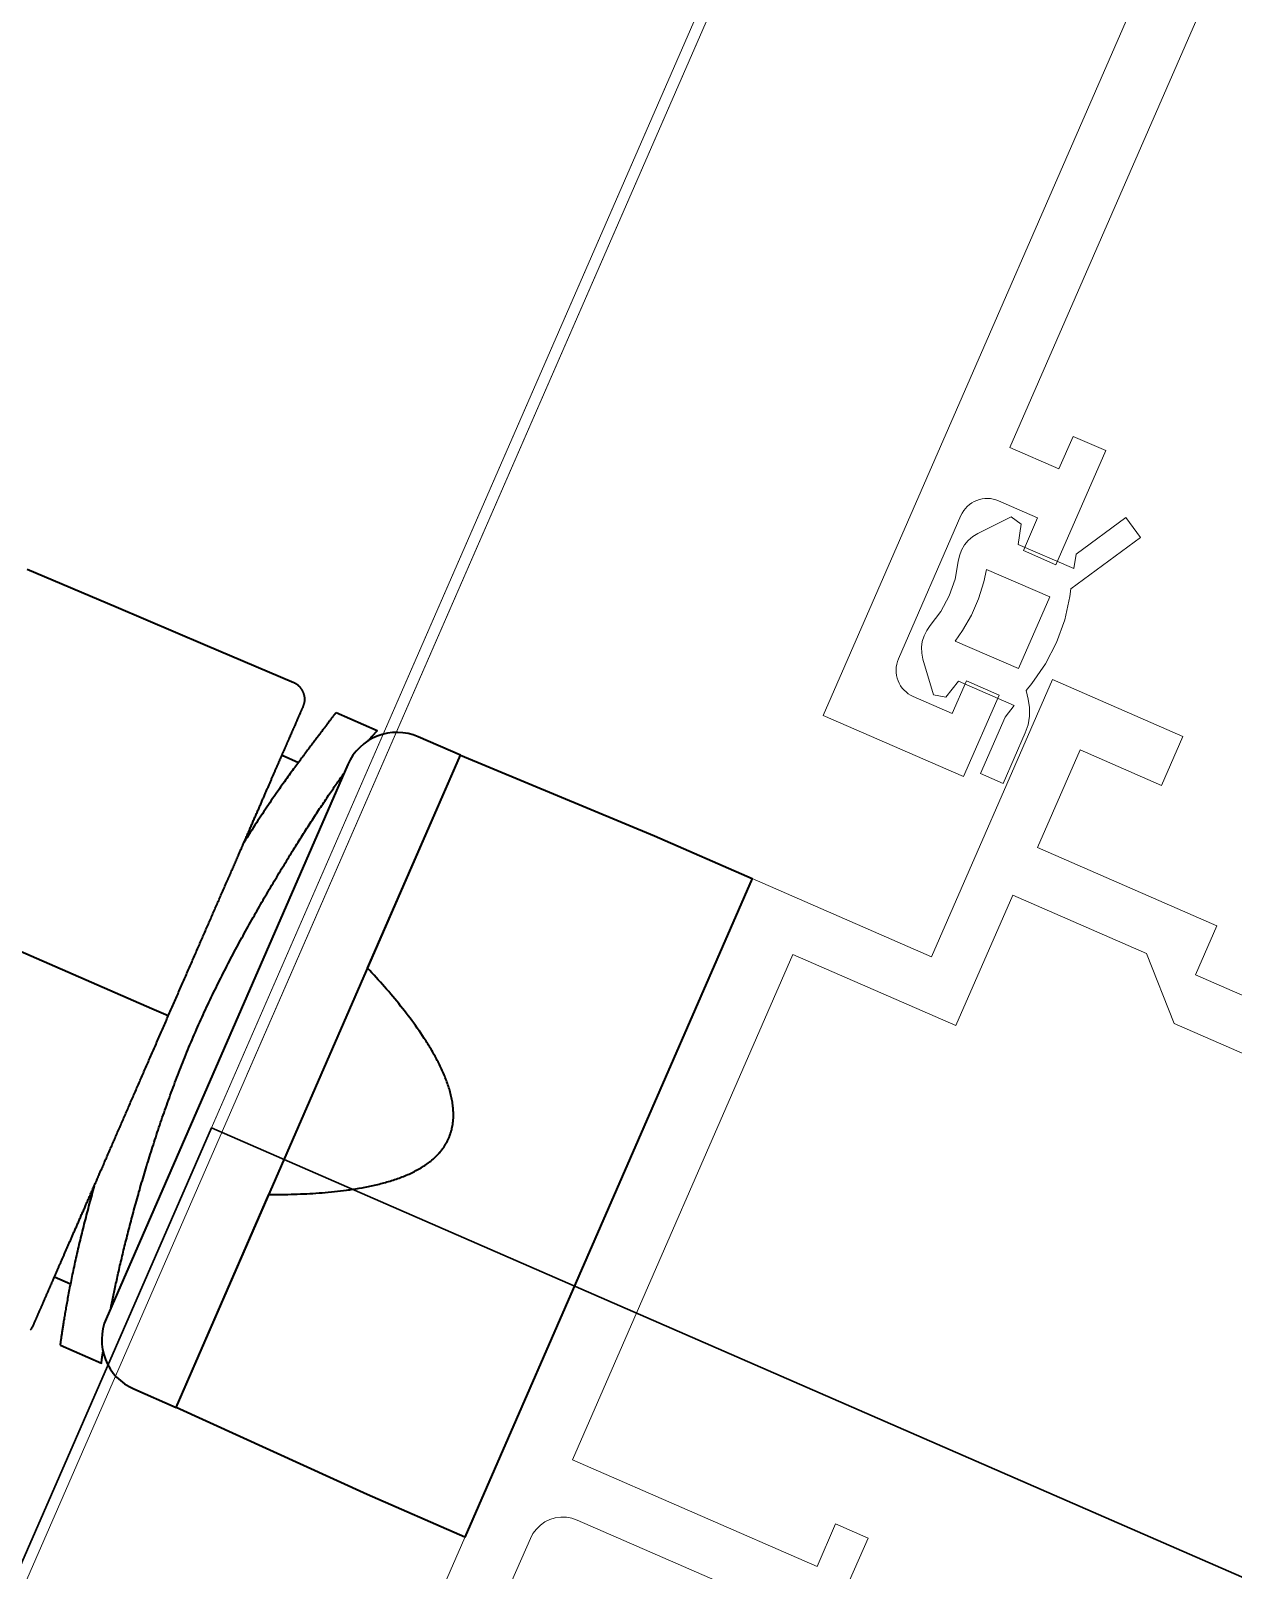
# Model space of a CAD drawing. Header units: millimetres. Extents: x -37281 to 954596, y -59787 to 956680.
# Drawn here: x 870672.97 to 870706.77, y -12917.12 to -12873.84 of the extents above; entities that cross this region are included whole.
import ezdxf

# ---------------------------------------------------------------- set-up
doc = ezdxf.new("R2010")
doc.units = ezdxf.units.MM
doc.header["$MEASUREMENT"] = 0
doc.linetypes.add('Dot & Dashed', pattern=[670.277762, 352.777767, -176.388884, 0, -141.111112])
for name, color, linetype, lineweight in [('0_Pen_No__2', 8, 'Continuous', 15), ('0_Pen_No__7', 7, 'Continuous', 35), ('0_Pen_No__9', 7, 'Continuous', 13), ('New_A-20-M_Roof_Pen_No__93', 8, 'Continuous', 13), ('New_A-25-M_Curtain_Wall_Pen_No__90', 8, 'Continuous', 20), ('New_A-25-M_Wall_Ext_Pen_No__87', 8, 'Continuous', 20), ('New_ArchiCAD Windows_Pen_No__3', 7, 'Continuous', 18)]:
    doc.layers.add(name, color=color, linetype=linetype, lineweight=lineweight)
for name, color, linetype in [('New_A-20-M_Roof', 7, 'Continuous'), ('New_A-25-M_Curtain_Wall', 7, 'Continuous'), ('New_A-25-M_Wall_Ext', 7, 'Continuous'), ('New_ArchiCAD Windows', 7, 'Continuous')]:
    doc.layers.add(name, color=color, linetype=linetype)
doc.layers.add('New_A-25-M_Curtain_Wall_Pen_No__69', color=7, linetype='Continuous', lineweight=20, true_color=0x606060)
doc.layers.add('New_ArchiCAD Windows_Pen_No__23', color=7, linetype='Continuous', lineweight=30, true_color=0x2a2a2a)

# ---------------------------------------------------------------- blocks, each defined once
blk = doc.blocks.new('Wall_243_2', base_point=(874395.096, -4631.295))
at = {"layer": 'New_A-25-M_Wall_Ext_Pen_No__87', "linetype": 'Continuous', "flags": 128}
blk.add_lwpolyline([(874303.431, -4591.325), (866444.974, -22613.267)], dxfattribs=at)
blk = doc.blocks.new('Wall_245_2', base_point=(874285.087, -4632.604))
at = {"layer": 'New_A-25-M_Wall_Ext_Pen_No__87', "linetype": 'Continuous', "flags": 128}
blk.add_lwpolyline([(869174.27, -16353.328), (874285.087, -4632.604)], dxfattribs=at)
blk = doc.blocks.new('Triple Window 19_2')
at = {"layer": 'New_ArchiCAD Windows_Pen_No__23', "linetype": 'Continuous'}
for p, q in [((662.5, -190), (662.5, 0)), ((662.5, 0), (725, 0))]:
    blk.add_line(p, q, dxfattribs=at)
at = {"layer": 'New_ArchiCAD Windows_Pen_No__3', "linetype": 'Continuous'}
blk.add_line((-182, 0), (662.5, 0), dxfattribs=at)
blk = doc.blocks.new('Wall_353_2', base_point=(874468.416, -4712.544))
at = {"layer": 'New_ArchiCAD Windows', "color": 251, "linetype": 'Continuous', "lineweight": 20, "true_color": 0x606060, "xscale": -1, "zscale": 1000, "rotation": 66.44041158399281}
blk.add_blockref('Triple Window 19_2', (870942.854, -12297.405), dxfattribs=at)
blk = doc.blocks.new('Morph_2_2', base_point=(864302.5, 0))
at = {"layer": 'New_A-20-M_Roof_Pen_No__93', "linetype": 'Continuous', "flags": 128}
blk.add_lwpolyline([(866367.031, -22792.012), (874315.322, -4564.059)], dxfattribs=at)
blk = doc.blocks.new('Beam_8_2', base_point=(874303.431, -4591.325))
at = {"layer": 'New_A-25-M_Curtain_Wall_Pen_No__69', "linetype": 'Dot & Dashed'}
blk.add_line((874303.431, -4591.325), (866444.972, -22613.266), dxfattribs=at)
at = {"layer": 'New_A-25-M_Curtain_Wall_Pen_No__90', "linetype": 'Continuous'}
blk.add_line((874303.431, -4591.325), (866444.972, -22613.266), dxfattribs=at)

msp = doc.modelspace()

# ---------------------------------------------------------------- linework, layer by layer
at = {"layer": '0_Pen_No__2', "linetype": 'Continuous', "flags": 128}
msp.add_lwpolyline([(870759.201, -12746.427), (870695.249, -12893.09), (870699.191, -12894.808), (870700.19, -12892.517), (870699.273, -12892.117), (870698.874, -12893.034), (870697.774, -12892.554, -0.414214), (870697.36, -12891.501), (870699.119, -12887.468, -0.414214), (870700.172, -12887.054), (870701.272, -12887.534), (870700.872, -12888.451), (870701.789, -12888.85), (870703.188, -12885.642), (870702.271, -12885.242), (870701.871, -12886.159), (870700.496, -12885.559), (870708.291, -12867.685, -0.414214)], format="xyb", dxfattribs=at)
for points in [[(870684.057, -12918.756), (870693.251, -12897.673), (870698.292, -12899.871), (870701.69, -12892.08), (870705.356, -12893.679), (870704.757, -12895.054), (870702.465, -12894.054)], [(870702.465, -12894.054), (870701.266, -12896.804), (870706.307, -12899.003), (870705.708, -12900.378)], [(870712.441, -12904.95), (870705.108, -12901.753), (870704.333, -12899.778), (870700.575, -12898.139), (870698.976, -12901.806), (870694.393, -12899.807), (870688.197, -12914.015), (870695.072, -12917.013), (870695.592, -12915.821), (870696.508, -12916.221), (870695.989, -12917.413), (870707.172, -12922.289)], [(870705.708, -12900.378), (870713.041, -12903.575)], [(870700.431, -12920.986), (870688.331, -12915.71), (870688.183, -12915.659), (870688.028, -12915.631), (870687.871, -12915.628), (870687.716, -12915.65), (870687.566, -12915.696), (870687.425, -12915.765), (870687.296, -12915.854), (870687.183, -12915.963), (870687.088, -12916.089), (870687.015, -12916.227), (870686.215, -12918.06)]]:
    msp.add_lwpolyline(points, dxfattribs=at)
at = {"layer": '0_Pen_No__7', "linetype": 'Continuous', "flags": 128}
for points in [[(870672.968, -12910.362), (870672.98, -12910.348), (870672.991, -12910.332), (870673.002, -12910.317), (870673.012, -12910.301), (870673.021, -12910.284), (870673.03, -12910.267), (870673.039, -12910.25), (870673.046, -12910.234), (870673.05, -12910.225), (870673.054, -12910.215), (870673.058, -12910.205), (870673.063, -12910.194), (870673.067, -12910.184), (870673.072, -12910.174), (870673.076, -12910.164), (870673.081, -12910.153), (870673.086, -12910.142), (870673.09, -12910.133), (870673.094, -12910.123), (870673.098, -12910.113), (870673.103, -12910.103), (870673.108, -12910.092), (870673.113, -12910.08), (870673.118, -12910.068), (870673.122, -12910.059), (870673.126, -12910.05), (870673.13, -12910.04), (870673.135, -12910.03), (870673.139, -12910.02), (870673.144, -12910.01), (870673.148, -12909.999), (870673.153, -12909.988), (870673.158, -12909.977), (870673.163, -12909.966), (870673.168, -12909.954), (870673.173, -12909.943), (870673.178, -12909.931), (870673.183, -12909.918), (870673.189, -12909.906), (870673.194, -12909.893), (870673.2, -12909.88), (870673.206, -12909.867), (870673.212, -12909.853), (870673.218, -12909.84), (870673.222, -12909.831), (870673.226, -12909.821), (870673.23, -12909.812), (870673.234, -12909.802), (870673.238, -12909.793), (870673.242, -12909.783), (870673.247, -12909.773), (870673.251, -12909.763), (870673.255, -12909.753), (870673.26, -12909.743), (870673.264, -12909.732), (870673.269, -12909.722), (870673.274, -12909.712), (870673.278, -12909.701), (870673.283, -12909.69), (870673.288, -12909.679), (870673.292, -12909.668), (870673.297, -12909.657), (870673.302, -12909.646), (870673.307, -12909.635), (870673.312, -12909.624), (870673.317, -12909.612), (870673.322, -12909.601), (870673.327, -12909.589), (870673.332, -12909.577), (870673.337, -12909.566), (870673.342, -12909.554), (870673.348, -12909.542), (870673.353, -12909.529), (870673.358, -12909.517), (870673.364, -12909.504), (870673.37, -12909.49), (870673.376, -12909.476), (870673.382, -12909.462), (870673.389, -12909.446), (870673.396, -12909.431), (870673.403, -12909.414), (870673.41, -12909.398), (870673.418, -12909.38), (870673.426, -12909.362), (870673.43, -12909.353), (870673.434, -12909.344), (870673.438, -12909.334), (870673.442, -12909.324), (870673.447, -12909.315), (870673.451, -12909.305), (870673.455, -12909.295), (870673.46, -12909.284), (870673.464, -12909.274), (870673.469, -12909.264), (870673.473, -12909.253), (870673.478, -12909.242), (870673.483, -12909.231), (870673.488, -12909.22), (870673.493, -12909.209), (870673.498, -12909.198), (870673.503, -12909.186), (870673.508, -12909.174), (870673.513, -12909.163), (870673.518, -12909.151), (870673.523, -12909.139), (870673.529, -12909.126), (870673.534, -12909.114), (870673.54, -12909.101), (870673.545, -12909.089), (870673.551, -12909.076), (870673.556, -12909.063), (870673.562, -12909.05), (870673.568, -12909.036), (870673.574, -12909.023), (870673.58, -12909.009), (870673.586, -12908.995), (870673.592, -12908.982), (870673.598, -12908.967), (870673.604, -12908.953), (870673.61, -12908.939), (870673.617, -12908.924), (870673.623, -12908.91), (870673.63, -12908.895), (870673.636, -12908.88), (870673.643, -12908.864), (870673.65, -12908.849), (870673.656, -12908.834), (870673.663, -12908.818), (870673.67, -12908.802), (870673.677, -12908.786), (870673.684, -12908.77), (870673.691, -12908.754), (870673.698, -12908.737), (870673.705, -12908.721), (870673.713, -12908.704), (870673.72, -12908.688), (870673.727, -12908.671), (870673.735, -12908.654), (870673.742, -12908.636), (870673.75, -12908.619), (870673.758, -12908.601), (870673.765, -12908.584), (870673.773, -12908.566), (870673.781, -12908.548), (870673.789, -12908.53), (870673.797, -12908.512), (870673.805, -12908.493), (870673.813, -12908.475), (870673.821, -12908.456), (870673.829, -12908.437), (870673.837, -12908.419), (870673.846, -12908.399), (870673.854, -12908.38), (870673.862, -12908.361), (870673.871, -12908.341), (870673.88, -12908.322), (870673.888, -12908.302), (870673.897, -12908.282), (870673.906, -12908.262), (870673.914, -12908.242), (870673.923, -12908.221), (870673.932, -12908.201), (870673.941, -12908.18), (870673.95, -12908.159), (870673.959, -12908.138), (870673.969, -12908.117), (870673.978, -12908.096), (870673.987, -12908.075), (870673.997, -12908.053), (870674.006, -12908.032), (870674.016, -12908.01), (870674.025, -12907.988), (870674.035, -12907.966), (870674.044, -12907.943), (870674.054, -12907.921), (870674.064, -12907.898), (870674.074, -12907.876), (870674.084, -12907.853), (870674.094, -12907.83), (870674.104, -12907.807), (870674.114, -12907.783), (870674.125, -12907.76), (870674.135, -12907.736), (870674.145, -12907.712), (870674.156, -12907.689), (870674.166, -12907.664), (870674.177, -12907.64), (870674.187, -12907.616), (870674.198, -12907.591), (870674.209, -12907.567), (870674.22, -12907.542), (870674.231, -12907.517), (870674.242, -12907.492), (870674.253, -12907.466), (870674.264, -12907.441), (870674.275, -12907.415), (870674.286, -12907.389), (870674.297, -12907.363), (870674.309, -12907.337), (870674.32, -12907.311), (870674.332, -12907.284), (870674.343, -12907.258), (870674.355, -12907.231), (870674.367, -12907.204), (870674.379, -12907.177), (870674.39, -12907.15), (870674.402, -12907.123), (870674.414, -12907.096), (870674.426, -12907.068), (870674.438, -12907.041), (870674.45, -12907.013), (870674.462, -12906.985), (870674.475, -12906.957), (870674.487, -12906.929), (870674.499, -12906.901), (870674.512, -12906.872), (870674.524, -12906.844), (870674.536, -12906.815), (870674.549, -12906.786), (870674.562, -12906.758), (870674.574, -12906.729), (870674.587, -12906.7), (870674.6, -12906.67), (870674.612, -12906.641), (870674.625, -12906.611), (870674.638, -12906.582), (870674.651, -12906.552), (870674.664, -12906.522), (870674.677, -12906.492), (870674.69, -12906.462), (870674.704, -12906.432), (870674.717, -12906.401), (870674.73, -12906.371), (870674.744, -12906.34), (870674.757, -12906.31), (870674.77, -12906.279), (870674.784, -12906.248), (870674.797, -12906.217), (870674.811, -12906.185), (870674.825, -12906.154), (870674.839, -12906.122), (870674.852, -12906.091), (870674.866, -12906.059), (870674.88, -12906.027), (870674.894, -12905.995), (870674.908, -12905.963), (870674.922, -12905.93), (870674.936, -12905.898), (870674.951, -12905.865), (870674.965, -12905.833), (870674.979, -12905.8), (870674.994, -12905.767), (870675.008, -12905.734), (870675.023, -12905.701), (870675.037, -12905.667), (870675.052, -12905.634), (870675.066, -12905.6), (870675.081, -12905.566), (870675.096, -12905.532), (870675.111, -12905.498), (870675.126, -12905.464), (870675.141, -12905.43), (870675.156, -12905.395), (870675.171, -12905.361), (870675.186, -12905.326), (870675.201, -12905.291), (870675.216, -12905.256), (870675.232, -12905.221), (870675.247, -12905.185), (870675.263, -12905.15), (870675.278, -12905.114), (870675.294, -12905.079), (870675.309, -12905.043), (870675.325, -12905.007), (870675.341, -12904.971), (870675.357, -12904.934), (870675.372, -12904.898), (870675.388, -12904.862), (870675.404, -12904.825), (870675.42, -12904.789), (870675.436, -12904.752), (870675.452, -12904.715), (870675.468, -12904.678), (870675.484, -12904.642), (870675.5, -12904.605), (870675.516, -12904.568), (870675.533, -12904.531), (870675.549, -12904.493), (870675.565, -12904.456), (870675.581, -12904.419), (870675.598, -12904.381), (870675.614, -12904.344), (870675.63, -12904.306), (870675.647, -12904.269), (870675.663, -12904.231), (870675.68, -12904.193), (870675.696, -12904.156), (870675.713, -12904.118), (870675.729, -12904.08), (870675.746, -12904.042), (870675.763, -12904.003), (870675.779, -12903.965), (870675.796, -12903.927), (870675.813, -12903.889), (870675.829, -12903.85), (870675.846, -12903.812), (870675.863, -12903.773), (870675.88, -12903.734), (870675.897, -12903.696), (870675.914, -12903.657), (870675.931, -12903.618), (870675.948, -12903.579), (870675.965, -12903.54), (870675.982, -12903.501), (870675.999, -12903.461), (870676.016, -12903.422), (870676.033, -12903.383), (870676.05, -12903.343), (870676.068, -12903.304), (870676.085, -12903.264), (870676.102, -12903.224), (870676.12, -12903.185), (870676.137, -12903.145), (870676.154, -12903.105), (870676.172, -12903.065), (870676.189, -12903.025), (870676.207, -12902.985), (870676.224, -12902.944), (870676.242, -12902.904), (870676.259, -12902.864), (870676.277, -12902.823), (870676.295, -12902.783), (870676.313, -12902.742), (870676.33, -12902.701), (870676.348, -12902.661), (870676.366, -12902.62), (870676.384, -12902.579), (870676.402, -12902.538), (870676.42, -12902.497), (870676.438, -12902.455), (870676.456, -12902.414), (870676.474, -12902.373), (870676.492, -12902.331), (870676.51, -12902.29), (870676.528, -12902.248), (870676.546, -12902.207), (870676.564, -12902.165), (870676.582, -12902.123), (870676.601, -12902.081), (870676.619, -12902.04), (870676.637, -12901.998), (870676.655, -12901.956), (870676.673, -12901.914), (870676.692, -12901.873), (870676.71, -12901.831), (870676.728, -12901.789), (870676.746, -12901.747), (870676.765, -12901.705), (870676.783, -12901.663), (870676.801, -12901.622), (870676.819, -12901.58), (870676.838, -12901.538), (870676.856, -12901.496), (870676.874, -12901.454), (870676.892, -12901.412), (870676.911, -12901.37), (870676.929, -12901.328), (870676.947, -12901.287), (870676.965, -12901.245), (870676.984, -12901.203), (870677.002, -12901.161), (870677.02, -12901.119), (870677.038, -12901.078), (870677.057, -12901.036), (870677.075, -12900.994), (870677.093, -12900.952), (870677.111, -12900.911), (870677.129, -12900.869), (870677.147, -12900.827), (870677.166, -12900.786), (870677.184, -12900.744), (870677.202, -12900.703), (870677.22, -12900.661), (870677.238, -12900.62), (870677.256, -12900.579), (870677.274, -12900.538), (870677.292, -12900.497), (870677.309, -12900.456), (870677.327, -12900.415), (870677.345, -12900.374), (870677.363, -12900.333), (870677.381, -12900.293), (870677.398, -12900.252), (870677.416, -12900.212), (870677.433, -12900.171), (870677.451, -12900.131), (870677.469, -12900.091), (870677.486, -12900.051), (870677.504, -12900.011), (870677.521, -12899.971), (870677.538, -12899.931), (870677.556, -12899.891), (870677.573, -12899.851), (870677.59, -12899.811), (870677.608, -12899.772), (870677.625, -12899.732), (870677.642, -12899.693), (870677.659, -12899.653), (870677.676, -12899.614), (870677.694, -12899.575), (870677.711, -12899.536), (870677.728, -12899.497), (870677.745, -12899.458), (870677.762, -12899.419), (870677.779, -12899.38), (870677.795, -12899.341), (870677.812, -12899.303), (870677.829, -12899.264), (870677.846, -12899.225), (870677.863, -12899.187), (870677.879, -12899.149), (870677.896, -12899.11), (870677.913, -12899.072), (870677.929, -12899.034), (870677.946, -12898.996), (870677.963, -12898.958), (870677.979, -12898.92), (870677.996, -12898.882), (870678.012, -12898.844), (870678.029, -12898.807), (870678.045, -12898.769), (870678.061, -12898.732), (870678.078, -12898.694), (870678.094, -12898.657), (870678.11, -12898.619), (870678.126, -12898.582), (870678.143, -12898.545), (870678.159, -12898.508), (870678.175, -12898.471), (870678.191, -12898.434), (870678.207, -12898.397), (870678.223, -12898.36), (870678.239, -12898.324), (870678.255, -12898.287), (870678.271, -12898.25), (870678.287, -12898.214), (870678.303, -12898.178), (870678.319, -12898.141), (870678.335, -12898.105), (870678.35, -12898.069), (870678.366, -12898.033), (870678.382, -12897.997), (870678.397, -12897.961), (870678.413, -12897.926), (870678.428, -12897.89), (870678.444, -12897.855), (870678.459, -12897.82), (870678.474, -12897.785), (870678.489, -12897.75), (870678.505, -12897.715), (870678.52, -12897.68), (870678.535, -12897.646), (870678.55, -12897.612), (870678.565, -12897.577), (870678.579, -12897.543), (870678.594, -12897.509), (870678.609, -12897.476), (870678.624, -12897.442), (870678.638, -12897.408), (870678.653, -12897.375), (870678.667, -12897.342), (870678.682, -12897.309), (870678.696, -12897.276), (870678.71, -12897.243), (870678.725, -12897.21), (870678.739, -12897.178), (870678.753, -12897.145), (870678.767, -12897.113), (870678.781, -12897.081), (870678.795, -12897.049), (870678.809, -12897.017), (870678.823, -12896.985), (870678.837, -12896.953), (870678.851, -12896.922), (870678.864, -12896.89), (870678.878, -12896.859), (870678.891, -12896.828), (870678.905, -12896.797), (870678.918, -12896.766), (870678.932, -12896.735), (870678.945, -12896.705), (870678.958, -12896.674), (870678.972, -12896.644), (870678.985, -12896.613), (870678.998, -12896.583), (870679.011, -12896.553), (870679.024, -12896.523), (870679.037, -12896.494), (870679.05, -12896.464), (870679.063, -12896.435), (870679.076, -12896.405), (870679.088, -12896.376), (870679.101, -12896.347), (870679.114, -12896.318), (870679.126, -12896.289), (870679.139, -12896.26), (870679.151, -12896.232), (870679.164, -12896.203), (870679.176, -12896.175), (870679.188, -12896.147), (870679.201, -12896.119), (870679.213, -12896.091), (870679.225, -12896.063), (870679.237, -12896.035), (870679.249, -12896.007), (870679.261, -12895.98), (870679.273, -12895.953), (870679.285, -12895.925), (870679.297, -12895.898), (870679.309, -12895.871), (870679.32, -12895.844), (870679.332, -12895.818), (870679.343, -12895.791), (870679.355, -12895.765), (870679.366, -12895.738), (870679.378, -12895.712), (870679.389, -12895.686), (870679.4, -12895.66), (870679.412, -12895.635), (870679.423, -12895.609), (870679.434, -12895.584), (870679.445, -12895.559), (870679.456, -12895.534), (870679.467, -12895.509), (870679.477, -12895.484), (870679.488, -12895.46), (870679.499, -12895.435), (870679.509, -12895.411), (870679.52, -12895.387), (870679.53, -12895.363), (870679.541, -12895.339), (870679.551, -12895.316), (870679.561, -12895.292), (870679.571, -12895.269), (870679.581, -12895.246), (870679.591, -12895.223), (870679.601, -12895.2), (870679.611, -12895.177), (870679.621, -12895.155), (870679.631, -12895.132), (870679.641, -12895.11), (870679.65, -12895.088), (870679.66, -12895.066), (870679.669, -12895.044), (870679.679, -12895.022), (870679.688, -12895.001), (870679.697, -12894.979), (870679.707, -12894.958), (870679.716, -12894.937), (870679.725, -12894.916), (870679.734, -12894.895), (870679.743, -12894.875), (870679.752, -12894.854), (870679.761, -12894.834), (870679.77, -12894.814), (870679.778, -12894.794), (870679.787, -12894.774), (870679.796, -12894.754), (870679.804, -12894.734), (870679.813, -12894.715), (870679.821, -12894.695), (870679.83, -12894.676), (870679.838, -12894.657), (870679.846, -12894.638), (870679.854, -12894.619), (870679.863, -12894.601), (870679.871, -12894.582), (870679.879, -12894.564), (870679.887, -12894.546), (870679.894, -12894.528), (870679.902, -12894.51), (870679.91, -12894.492), (870679.918, -12894.474), (870679.925, -12894.457), (870679.933, -12894.439), (870679.94, -12894.422), (870679.948, -12894.405), (870679.955, -12894.388), (870679.963, -12894.371), (870679.97, -12894.355), (870679.977, -12894.338), (870679.984, -12894.322), (870679.991, -12894.305), (870679.998, -12894.289), (870680.005, -12894.273), (870680.012, -12894.258), (870680.019, -12894.242), (870680.026, -12894.226), (870680.032, -12894.211), (870680.039, -12894.196), (870680.046, -12894.181), (870680.052, -12894.166), (870680.059, -12894.151), (870680.065, -12894.137), (870680.071, -12894.122), (870680.077, -12894.108), (870680.084, -12894.094), (870680.09, -12894.08), (870680.096, -12894.066), (870680.102, -12894.053), (870680.107, -12894.039), (870680.113, -12894.026), (870680.119, -12894.013), (870680.125, -12894), (870680.13, -12893.987), (870680.136, -12893.974), (870680.141, -12893.962), (870680.147, -12893.949), (870680.152, -12893.937), (870680.157, -12893.925), (870680.162, -12893.913), (870680.168, -12893.901), (870680.173, -12893.889), (870680.178, -12893.878), (870680.183, -12893.867), (870680.188, -12893.855), (870680.192, -12893.844), (870680.197, -12893.833), (870680.202, -12893.823), (870680.207, -12893.812), (870680.211, -12893.801), (870680.216, -12893.791), (870680.22, -12893.781), (870680.224, -12893.771), (870680.229, -12893.761), (870680.233, -12893.751), (870680.237, -12893.741), (870680.241, -12893.732), (870680.245, -12893.723), (870680.253, -12893.704), (870680.261, -12893.687), (870680.269, -12893.669), (870680.276, -12893.653), (870680.283, -12893.637), (870680.29, -12893.621), (870680.296, -12893.606), (870680.302, -12893.592), (870680.308, -12893.578), (870680.314, -12893.565), (870680.32, -12893.552), (870680.325, -12893.54), (870680.33, -12893.528), (870680.336, -12893.516), (870680.341, -12893.504), (870680.346, -12893.492), (870680.351, -12893.481), (870680.356, -12893.469), (870680.361, -12893.457), (870680.366, -12893.446), (870680.371, -12893.435), (870680.376, -12893.424), (870680.381, -12893.413), (870680.385, -12893.402), (870680.39, -12893.391), (870680.395, -12893.38), (870680.4, -12893.369), (870680.404, -12893.359), (870680.409, -12893.348), (870680.413, -12893.338), (870680.418, -12893.328), (870680.422, -12893.318), (870680.426, -12893.308), (870680.431, -12893.298), (870680.435, -12893.288), (870680.439, -12893.278), (870680.443, -12893.269), (870680.448, -12893.259), (870680.452, -12893.25), (870680.456, -12893.24), (870680.462, -12893.227), (870680.468, -12893.213), (870680.473, -12893.2), (870680.479, -12893.187), (870680.485, -12893.174), (870680.49, -12893.161), (870680.496, -12893.149), (870680.501, -12893.137), (870680.506, -12893.125), (870680.511, -12893.114), (870680.516, -12893.102), (870680.521, -12893.091), (870680.526, -12893.08), (870680.53, -12893.069), (870680.535, -12893.059), (870680.539, -12893.049), (870680.544, -12893.039), (870680.548, -12893.029), (870680.552, -12893.02), (870680.556, -12893.01), (870680.561, -12892.998), (870680.566, -12892.987), (870680.571, -12892.976), (870680.576, -12892.965), (870680.58, -12892.955), (870680.585, -12892.945), (870680.589, -12892.935), (870680.594, -12892.924), (870680.598, -12892.914), (870680.603, -12892.904), (870680.607, -12892.893), (870680.612, -12892.883), (870680.616, -12892.872), (870680.62, -12892.863), (870680.625, -12892.853), (870680.629, -12892.844), (870680.633, -12892.834), (870680.637, -12892.824), (870680.641, -12892.813), (870680.645, -12892.803), (870680.649, -12892.793), (870680.652, -12892.782), (870680.655, -12892.771), (870680.658, -12892.761), (870680.661, -12892.75), (870680.663, -12892.739), (870680.666, -12892.728), (870680.668, -12892.717), (870680.669, -12892.706), (870680.671, -12892.695), (870680.672, -12892.684), (870680.673, -12892.673), (870680.674, -12892.662), (870680.674, -12892.651), (870680.675, -12892.639), (870680.675, -12892.628), (870680.674, -12892.617), (870680.674, -12892.606), (870680.673, -12892.595), (870680.672, -12892.584), (870680.671, -12892.573), (870680.669, -12892.562), (870680.668, -12892.551), (870680.666, -12892.54), (870680.663, -12892.529), (870680.661, -12892.518), (870680.658, -12892.507), (870680.655, -12892.497), (870680.652, -12892.486), (870680.649, -12892.476), (870680.645, -12892.465), (870680.641, -12892.455), (870680.637, -12892.444), (870680.633, -12892.434), (870680.628, -12892.424), (870680.623, -12892.414), (870680.618, -12892.404), (870680.613, -12892.394), (870680.608, -12892.384), (870680.602, -12892.375), (870680.596, -12892.365), (870680.59, -12892.356), (870680.584, -12892.347), (870680.577, -12892.338), (870680.571, -12892.329), (870680.564, -12892.32), (870680.557, -12892.311), (870680.549, -12892.303), (870680.542, -12892.295), (870680.534, -12892.287), (870680.526, -12892.279), (870680.518, -12892.271), (870680.51, -12892.264), (870680.502, -12892.256), (870680.493, -12892.249), (870680.485, -12892.242), (870680.476, -12892.235), (870680.467, -12892.229), (870680.458, -12892.222), (870680.449, -12892.216), (870680.439, -12892.21), (870680.43, -12892.204), (870680.42, -12892.199), (870680.41, -12892.193), (870680.4, -12892.188), (870680.39, -12892.183), (870680.38, -12892.178), (870680.37, -12892.174), (870677.874, -12891.113), (870675.375, -12890.049), (870672.874, -12888.984)], [(870681.544, -12893.016), (870681.537, -12893.026), (870681.53, -12893.035), (870681.521, -12893.047), (870681.51, -12893.059), (870681.498, -12893.074), (870681.492, -12893.082), (870681.485, -12893.091), (870681.477, -12893.1), (870681.47, -12893.11), (870681.462, -12893.12), (870681.454, -12893.131), (870681.445, -12893.142), (870681.436, -12893.153), (870681.427, -12893.165), (870681.418, -12893.178), (870681.408, -12893.191), (870681.398, -12893.204), (870681.387, -12893.218), (870681.377, -12893.232), (870681.366, -12893.247), (870681.354, -12893.262), (870681.343, -12893.278), (870681.331, -12893.294), (870681.318, -12893.311), (870681.306, -12893.327), (870681.293, -12893.345), (870681.28, -12893.362), (870681.266, -12893.381), (870681.253, -12893.399), (870681.239, -12893.418), (870681.224, -12893.437), (870681.21, -12893.457), (870681.195, -12893.477), (870681.18, -12893.497), (870681.164, -12893.518), (870681.149, -12893.539), (870681.133, -12893.561), (870681.116, -12893.583), (870681.1, -12893.605), (870681.083, -12893.627), (870681.066, -12893.65), (870681.048, -12893.673), (870681.031, -12893.697), (870681.013, -12893.721), (870680.995, -12893.745), (870680.976, -12893.77), (870680.957, -12893.795), (870680.938, -12893.82), (870680.919, -12893.846), (870680.899, -12893.872), (870680.879, -12893.899), (870680.859, -12893.925), (870680.839, -12893.953), (870680.818, -12893.98), (870680.797, -12894.008), (870680.776, -12894.037), (870680.753, -12894.066), (870680.731, -12894.096), (870680.708, -12894.127), (870680.684, -12894.158), (870680.66, -12894.19), (870680.635, -12894.223), (870680.61, -12894.257), (870680.584, -12894.291), (870680.558, -12894.326), (870680.531, -12894.362), (870680.504, -12894.399), (870680.476, -12894.436), (870680.448, -12894.474), (870680.419, -12894.513), (870680.39, -12894.553), (870680.36, -12894.594), (870680.329, -12894.636), (870680.298, -12894.678), (870680.267, -12894.721), (870680.235, -12894.766), (870680.202, -12894.811), (870680.169, -12894.857), (870680.135, -12894.904), (870680.101, -12894.952), (870680.067, -12895), (870680.031, -12895.05), (870679.996, -12895.101), (870679.959, -12895.153), (870679.923, -12895.205), (870679.885, -12895.259), (870679.847, -12895.314), (870679.809, -12895.37), (870679.77, -12895.426), (870679.73, -12895.484), (870679.69, -12895.543), (870679.65, -12895.603), (870679.609, -12895.664), (870679.567, -12895.726), (870679.525, -12895.788), (870679.483, -12895.852), (870679.441, -12895.916), (870679.399, -12895.98), (870679.356, -12896.045), (870679.313, -12896.111), (870679.27, -12896.178), (870679.227, -12896.245), (870679.184, -12896.313), (870679.14, -12896.381), (870679.096, -12896.45), (870679.053, -12896.52), (870679.009, -12896.59), (870678.964, -12896.661)], [(870682.474, -12893.788), (870682.48, -12893.78), (870682.487, -12893.771), (870682.494, -12893.763), (870682.5, -12893.755), (870682.513, -12893.74), (870682.526, -12893.725), (870682.538, -12893.71), (870682.549, -12893.696), (870682.561, -12893.683), (870682.572, -12893.67), (870682.583, -12893.657), (870682.593, -12893.645), (870682.603, -12893.634), (870682.612, -12893.623), (870682.622, -12893.613), (870682.631, -12893.603), (870682.639, -12893.593), (870682.647, -12893.585), (870682.655, -12893.576), (870682.662, -12893.568), (870682.673, -12893.558), (870682.682, -12893.548), (870682.69, -12893.54), (870682.698, -12893.533), (870682.705, -12893.525), (870682.713, -12893.518), (870681.559, -12893.014)], [(870680.035, -12894.205), (870680.499, -12894.407)], [(870676.838, -12901.538), (870676.379, -12901.338), (870661.255, -12894.743)], [(870675.226, -12909.737), (870675.235, -12909.695), (870675.243, -12909.653), (870675.252, -12909.61), (870675.26, -12909.567), (870675.269, -12909.524), (870675.278, -12909.48), (870675.287, -12909.436), (870675.297, -12909.391), (870675.306, -12909.345), (870675.316, -12909.299), (870675.326, -12909.253), (870675.336, -12909.206), (870675.346, -12909.159), (870675.356, -12909.112), (870675.367, -12909.063), (870675.377, -12909.015), (870675.388, -12908.966), (870675.399, -12908.916), (870675.41, -12908.867), (870675.421, -12908.816), (870675.433, -12908.765), (870675.444, -12908.714), (870675.456, -12908.663), (870675.468, -12908.611), (870675.48, -12908.558), (870675.493, -12908.505), (870675.505, -12908.452), (870675.518, -12908.398), (870675.53, -12908.344), (870675.543, -12908.289), (870675.557, -12908.234), (870675.57, -12908.179), (870675.583, -12908.123), (870675.597, -12908.067), (870675.611, -12908.01), (870675.625, -12907.954), (870675.639, -12907.896), (870675.654, -12907.839), (870675.668, -12907.781), (870675.683, -12907.722), (870675.698, -12907.664), (870675.713, -12907.604), (870675.728, -12907.545), (870675.743, -12907.485), (870675.759, -12907.425), (870675.775, -12907.365), (870675.791, -12907.304), (870675.807, -12907.243), (870675.823, -12907.182), (870675.84, -12907.12), (870675.856, -12907.058), (870675.873, -12906.996), (870675.89, -12906.934), (870675.907, -12906.871), (870675.925, -12906.808), (870675.942, -12906.745), (870675.96, -12906.681), (870675.978, -12906.617), (870675.996, -12906.553), (870676.014, -12906.489), (870676.033, -12906.424), (870676.051, -12906.359), (870676.07, -12906.294), (870676.089, -12906.229), (870676.108, -12906.163), (870676.127, -12906.098), (870676.147, -12906.032), (870676.166, -12905.966), (870676.186, -12905.899), (870676.206, -12905.833), (870676.227, -12905.766), (870676.247, -12905.699), (870676.268, -12905.632), (870676.288, -12905.565), (870676.309, -12905.497), (870676.33, -12905.429), (870676.352, -12905.362), (870676.373, -12905.294), (870676.395, -12905.225), (870676.417, -12905.157), (870676.439, -12905.089), (870676.461, -12905.02), (870676.483, -12904.951), (870676.506, -12904.883), (870676.529, -12904.814), (870676.551, -12904.744), (870676.575, -12904.675), (870676.598, -12904.606), (870676.622, -12904.536), (870676.645, -12904.466), (870676.669, -12904.397), (870676.693, -12904.327), (870676.718, -12904.257), (870676.742, -12904.187), (870676.767, -12904.117), (870676.792, -12904.046), (870676.817, -12903.976), (870676.842, -12903.905), (870676.867, -12903.835), (870676.893, -12903.764), (870676.919, -12903.694), (870676.945, -12903.623), (870676.971, -12903.552), (870676.998, -12903.482), (870677.024, -12903.411), (870677.051, -12903.34), (870677.078, -12903.269), (870677.105, -12903.198), (870677.133, -12903.127), (870677.16, -12903.056), (870677.188, -12902.985), (870677.216, -12902.914), (870677.244, -12902.843), (870677.273, -12902.772), (870677.301, -12902.701), (870677.33, -12902.63), (870677.359, -12902.56), (870677.388, -12902.489), (870677.418, -12902.418), (870677.447, -12902.347), (870677.477, -12902.276), (870677.507, -12902.206), (870677.537, -12902.135), (870677.568, -12902.064), (870677.598, -12901.994), (870677.629, -12901.923), (870677.66, -12901.853), (870677.691, -12901.783), (870677.723, -12901.713), (870677.754, -12901.643), (870677.786, -12901.573), (870677.818, -12901.503), (870677.85, -12901.433), (870677.882, -12901.363), (870677.915, -12901.294), (870677.947, -12901.225), (870677.98, -12901.155), (870678.013, -12901.086), (870678.046, -12901.017), (870678.079, -12900.948), (870678.112, -12900.88), (870678.145, -12900.811), (870678.179, -12900.743), (870678.212, -12900.675), (870678.246, -12900.606), (870678.28, -12900.538), (870678.314, -12900.471), (870678.348, -12900.403), (870678.382, -12900.336), (870678.417, -12900.268), (870678.451, -12900.201), (870678.485, -12900.134), (870678.52, -12900.067), (870678.554, -12900.001), (870678.589, -12899.934), (870678.624, -12899.868), (870678.659, -12899.802), (870678.693, -12899.736), (870678.728, -12899.67), (870678.763, -12899.605), (870678.798, -12899.54), (870678.833, -12899.475), (870678.869, -12899.41), (870678.904, -12899.345), (870678.939, -12899.281), (870678.974, -12899.216), (870679.009, -12899.152), (870679.045, -12899.089), (870679.08, -12899.025), (870679.115, -12898.962), (870679.15, -12898.899), (870679.186, -12898.836), (870679.221, -12898.773), (870679.256, -12898.711), (870679.291, -12898.648), (870679.327, -12898.587), (870679.362, -12898.525), (870679.397, -12898.463), (870679.432, -12898.402), (870679.467, -12898.341), (870679.502, -12898.281), (870679.537, -12898.22), (870679.572, -12898.16), (870679.607, -12898.101), (870679.642, -12898.041), (870679.677, -12897.982), (870679.712, -12897.923), (870679.747, -12897.864), (870679.781, -12897.806), (870679.816, -12897.748), (870679.85, -12897.69), (870679.885, -12897.632), (870679.919, -12897.575), (870679.954, -12897.518), (870679.988, -12897.462), (870680.022, -12897.405), (870680.056, -12897.349), (870680.09, -12897.294), (870680.123, -12897.239), (870680.157, -12897.184), (870680.19, -12897.129), (870680.223, -12897.075), (870680.257, -12897.021), (870680.29, -12896.968), (870680.322, -12896.915), (870680.355, -12896.862), (870680.387, -12896.81), (870680.42, -12896.758), (870680.452, -12896.706), (870680.484, -12896.655), (870680.516, -12896.604), (870680.548, -12896.554), (870680.579, -12896.504), (870680.611, -12896.454), (870680.642, -12896.405), (870680.673, -12896.356), (870680.704, -12896.307), (870680.735, -12896.259), (870680.766, -12896.211), (870680.796, -12896.163), (870680.827, -12896.116), (870680.857, -12896.07), (870680.887, -12896.023), (870680.917, -12895.977), (870680.947, -12895.932), (870680.976, -12895.886), (870681.005, -12895.842), (870681.035, -12895.797), (870681.064, -12895.753), (870681.092, -12895.709), (870681.121, -12895.666), (870681.15, -12895.623), (870681.178, -12895.58), (870681.206, -12895.538), (870681.234, -12895.496), (870681.262, -12895.455), (870681.29, -12895.414), (870681.317, -12895.373), (870681.344, -12895.333), (870681.372, -12895.293), (870681.398, -12895.254), (870681.425, -12895.215), (870681.452, -12895.176), (870681.478, -12895.138), (870681.504, -12895.1), (870681.53, -12895.062), (870681.556, -12895.025), (870681.582, -12894.989), (870681.607, -12894.953), (870681.632, -12894.917), (870681.657, -12894.881), (870681.682, -12894.846), (870681.706, -12894.812), (870681.73, -12894.778), (870681.754, -12894.744), (870681.778, -12894.711)], [(870681.641, -12894.905), (870681.685, -12894.924)], [(870674.754, -12906.318), (870674.736, -12906.381), (870674.719, -12906.443), (870674.701, -12906.506), (870674.684, -12906.568), (870674.667, -12906.631), (870674.65, -12906.694), (870674.633, -12906.758), (870674.615, -12906.821), (870674.598, -12906.885), (870674.582, -12906.948), (870674.565, -12907.012), (870674.548, -12907.075), (870674.531, -12907.139), (870674.515, -12907.203), (870674.498, -12907.266), (870674.482, -12907.33), (870674.466, -12907.394), (870674.45, -12907.457), (870674.434, -12907.521), (870674.418, -12907.584), (870674.403, -12907.648), (870674.387, -12907.711), (870674.372, -12907.774), (870674.357, -12907.837), (870674.341, -12907.9), (870674.327, -12907.963), (870674.312, -12908.026), (870674.297, -12908.088), (870674.283, -12908.15), (870674.269, -12908.213), (870674.255, -12908.274), (870674.241, -12908.336), (870674.227, -12908.397), (870674.214, -12908.458), (870674.201, -12908.518), (870674.188, -12908.577), (870674.176, -12908.636), (870674.163, -12908.694), (870674.151, -12908.751), (870674.14, -12908.808), (870674.128, -12908.864), (870674.117, -12908.919), (870674.106, -12908.974), (870674.095, -12909.027), (870674.084, -12909.081), (870674.074, -12909.133), (870674.064, -12909.185), (870674.054, -12909.236), (870674.045, -12909.286), (870674.035, -12909.335), (870674.026, -12909.384), (870674.017, -12909.432), (870674.008, -12909.479), (870674, -12909.526), (870673.992, -12909.571), (870673.983, -12909.616), (870673.976, -12909.66), (870673.968, -12909.704), (870673.96, -12909.746), (870673.953, -12909.788), (870673.946, -12909.829), (870673.939, -12909.87), (870673.932, -12909.909), (870673.926, -12909.948), (870673.919, -12909.986), (870673.913, -12910.023), (870673.907, -12910.059), (870673.902, -12910.094), (870673.896, -12910.129), (870673.89, -12910.163), (870673.885, -12910.196), (870673.88, -12910.228), (870673.875, -12910.259), (870673.87, -12910.289), (870673.866, -12910.319), (870673.861, -12910.348), (870673.857, -12910.375), (870673.853, -12910.402), (870673.849, -12910.429), (870673.845, -12910.454), (870673.841, -12910.478), (870673.838, -12910.502), (870673.834, -12910.524), (870673.831, -12910.546), (870673.828, -12910.567), (870673.825, -12910.587), (870673.822, -12910.606), (870673.819, -12910.624), (870673.817, -12910.641), (870673.815, -12910.658), (870673.812, -12910.673), (870673.811, -12910.688), (870673.809, -12910.702), (870673.807, -12910.714), (870673.805, -12910.726), (870673.804, -12910.737), (870673.801, -12910.756), (870673.799, -12910.771), (870673.796, -12910.781), (870673.796, -12910.793)], [(870673.64, -12908.871), (870674.088, -12909.066)], [(870675.258, -12909.577), (870675.29, -12909.59)], [(870673.804, -12910.797), (870674.959, -12911.301), (870674.96, -12911.287), (870674.961, -12911.276), (870674.962, -12911.266), (870674.963, -12911.256), (870674.965, -12911.243), (870674.966, -12911.233), (870674.967, -12911.221), (870674.969, -12911.208), (870674.971, -12911.193), (870674.973, -12911.176), (870674.976, -12911.158), (870674.977, -12911.148), (870674.978, -12911.138), (870674.98, -12911.127), (870674.982, -12911.115), (870674.983, -12911.103), (870674.985, -12911.091), (870674.987, -12911.077), (870674.989, -12911.064), (870674.992, -12911.05), (870674.994, -12911.035), (870674.996, -12911.019), (870674.999, -12911.003), (870675.001, -12910.986)]]:
    msp.add_lwpolyline(points, dxfattribs=at)
msp.add_lwpolyline([(870679.667, -12906.557), (870679.756, -12906.557), (870679.845, -12906.557), (870679.934, -12906.556), (870680.023, -12906.555), (870680.112, -12906.554), (870680.2, -12906.553), (870680.288, -12906.551), (870680.376, -12906.548), (870680.464, -12906.545), (870680.552, -12906.542), (870680.64, -12906.538), (870680.727, -12906.534), (870680.815, -12906.53), (870680.902, -12906.525), (870680.989, -12906.519), (870681.076, -12906.513), (870681.162, -12906.506), (870681.249, -12906.499), (870681.335, -12906.492), (870681.422, -12906.483), (870681.508, -12906.475), (870681.593, -12906.465), (870681.679, -12906.455), (870681.764, -12906.445), (870681.85, -12906.434), (870681.893, -12906.428), (870681.936, -12906.422), (870682.023, -12906.409), (870682.11, -12906.396), (870682.198, -12906.381), (870682.285, -12906.366), (870682.329, -12906.358), (870682.373, -12906.349), (870682.417, -12906.341), (870682.461, -12906.332), (870682.505, -12906.323), (870682.549, -12906.314), (870682.593, -12906.304), (870682.637, -12906.294), (870682.681, -12906.284), (870682.724, -12906.274), (870682.768, -12906.263), (870682.811, -12906.252), (870682.855, -12906.241), (870682.898, -12906.229), (870682.941, -12906.217), (870682.985, -12906.205), (870683.027, -12906.192), (870683.07, -12906.179), (870683.113, -12906.166), (870683.155, -12906.153), (870683.197, -12906.139), (870683.239, -12906.125), (870683.281, -12906.11), (870683.323, -12906.095), (870683.364, -12906.08), (870683.405, -12906.064), (870683.446, -12906.048), (870683.486, -12906.032), (870683.526, -12906.015), (870683.566, -12905.998), (870683.606, -12905.981), (870683.645, -12905.963), (870683.684, -12905.944), (870683.722, -12905.926), (870683.76, -12905.907), (870683.798, -12905.887), (870683.835, -12905.867), (870683.872, -12905.847), (870683.908, -12905.826), (870683.944, -12905.805), (870683.98, -12905.783), (870684.015, -12905.761), (870684.05, -12905.738), (870684.084, -12905.715), (870684.117, -12905.691), (870684.15, -12905.667), (870684.183, -12905.642), (870684.215, -12905.617), (870684.247, -12905.591), (870684.278, -12905.564), (870684.308, -12905.537), (870684.338, -12905.51), (870684.367, -12905.482), (870684.396, -12905.453), (870684.424, -12905.424), (870684.452, -12905.394), (870684.465, -12905.378), (870684.478, -12905.363), (870684.491, -12905.347), (870684.504, -12905.332), (870684.517, -12905.316), (870684.529, -12905.3), (870684.542, -12905.283), (870684.554, -12905.267), (870684.566, -12905.25), (870684.578, -12905.233), (870684.589, -12905.216), (870684.601, -12905.199), (870684.612, -12905.181), (870684.623, -12905.164), (870684.634, -12905.146), (870684.644, -12905.128), (870684.654, -12905.109), (870684.665, -12905.091), (870684.675, -12905.072), (870684.684, -12905.053), (870684.694, -12905.034), (870684.703, -12905.015), (870684.712, -12904.995), (870684.721, -12904.975), (870684.729, -12904.955), (870684.738, -12904.935), (870684.745, -12904.915), (870684.753, -12904.895), (870684.76, -12904.875), (870684.767, -12904.855), (870684.774, -12904.835), (870684.78, -12904.815), (870684.786, -12904.795), (870684.792, -12904.775), (870684.798, -12904.755), (870684.803, -12904.735), (870684.808, -12904.715), (870684.812, -12904.695), (870684.817, -12904.675), (870684.821, -12904.655), (870684.825, -12904.634), (870684.828, -12904.614), (870684.831, -12904.594), (870684.835, -12904.574), (870684.837, -12904.554), (870684.84, -12904.534), (870684.842, -12904.513), (870684.844, -12904.493), (870684.848, -12904.453), (870684.85, -12904.412), (870684.852, -12904.372), (870684.852, -12904.331), (870684.852, -12904.29), (870684.851, -12904.25), (870684.849, -12904.209), (870684.847, -12904.168), (870684.843, -12904.128), (870684.839, -12904.087), (870684.835, -12904.046), (870684.829, -12904.005), (870684.823, -12903.964), (870684.816, -12903.923), (870684.808, -12903.883), (870684.8, -12903.842), (870684.791, -12903.801), (870684.782, -12903.76), (870684.772, -12903.719), (870684.761, -12903.678), (870684.75, -12903.637), (870684.738, -12903.596), (870684.725, -12903.556), (870684.712, -12903.515), (870684.699, -12903.474), (870684.685, -12903.433), (870684.67, -12903.392), (870684.655, -12903.351), (870684.639, -12903.311), (870684.623, -12903.27), (870684.607, -12903.229), (870684.59, -12903.189), (870684.573, -12903.148), (870684.555, -12903.107), (870684.537, -12903.067), (870684.518, -12903.027), (870684.499, -12902.986), (870684.48, -12902.946), (870684.46, -12902.906), (870684.44, -12902.866), (870684.42, -12902.826), (870684.399, -12902.787), (870684.378, -12902.747), (870684.357, -12902.707), (870684.335, -12902.668), (870684.314, -12902.629), (870684.291, -12902.59), (870684.269, -12902.551), (870684.247, -12902.512), (870684.224, -12902.473), (870684.201, -12902.435), (870684.177, -12902.396), (870684.154, -12902.358), (870684.13, -12902.32), (870684.106, -12902.282), (870684.082, -12902.244), (870684.034, -12902.17), (870683.985, -12902.096), (870683.936, -12902.023), (870683.886, -12901.95), (870683.861, -12901.915), (870683.836, -12901.879), (870683.786, -12901.809), (870683.736, -12901.739), (870683.685, -12901.67), (870683.633, -12901.6), (870683.581, -12901.531), (870683.528, -12901.463), (870683.475, -12901.394), (870683.421, -12901.326), (870683.367, -12901.258), (870683.313, -12901.19), (870683.257, -12901.123), (870683.202, -12901.055), (870683.146, -12900.988), (870683.089, -12900.921), (870683.032, -12900.854), (870682.975, -12900.788), (870682.917, -12900.721), (870682.859, -12900.655), (870682.8, -12900.589), (870682.741, -12900.523), (870682.682, -12900.457), (870682.622, -12900.392), (870682.562, -12900.326), (870682.502, -12900.261), (870682.441, -12900.196), (870685.051, -12894.21), (870683.86, -12893.69, 0.414214), (870681.885, -12894.466), (870675.09, -12910.049, 0.414214), (870675.866, -12912.023), (870677.057, -12912.543), (870685.051, -12894.21), (870690.501, -12896.474), (870693.251, -12897.673), (870685.174, -12916.195), (870682.424, -12914.995), (870677.057, -12912.543)], format="xyb", close=True, dxfattribs=at)
at = {"layer": '0_Pen_No__9', "linetype": 'Continuous', "flags": 128}
for points in [[(870701.106, -12892.195), (870700.949, -12892.387), (870701.008, -12892.628), (870701.046, -12892.869), (870701.045, -12893.112), (870701.004, -12893.351), (870700.926, -12893.582), (870700.306, -12895.004), (870699.664, -12894.724), (870700.357, -12893.135), (870700.615, -12892.811), (870699.05, -12892.129), (870698.694, -12892.575), (870698.346, -12892.507), (870698.05, -12891.505), (870698.016, -12891.341), (870698.01, -12891.173), (870698.032, -12891.007), (870698.082, -12890.847), (870698.158, -12890.697), (870698.257, -12890.563), (870698.556, -12890.164), (870698.789, -12889.724), (870698.953, -12889.254), (870699.042, -12888.764), (870699.073, -12888.599), (870699.131, -12888.442), (870699.214, -12888.296), (870699.321, -12888.167), (870699.448, -12888.058), (870699.591, -12887.971), (870700.527, -12887.505), (870700.814, -12887.714), (870700.729, -12888.279), (870702.294, -12888.961), (870702.355, -12888.552), (870703.75, -12887.522), (870704.166, -12888.085), (870702.205, -12889.533), (870702.176, -12889.74), (870702.036, -12890.403), (870701.808, -12891.041), (870701.496, -12891.642)], [(870698.958, -12890.998), (870699.161, -12890.699), (870699.416, -12890.27), (870699.615, -12889.812), (870699.757, -12889.334), (870699.837, -12888.981), (870701.612, -12889.755), (870700.733, -12891.772)]]:
    msp.add_lwpolyline(points, close=True, dxfattribs=at)

# ---------------------------------------------------------------- block references
at = {"layer": 'New_A-20-M_Roof', "linetype": 'Continuous', "lineweight": 0}
msp.add_blockref('Morph_2_2', (864302.5, 0), dxfattribs=at)
at = {"layer": 'New_A-25-M_Curtain_Wall', "color": 8, "lineweight": 20}
msp.add_blockref('Beam_8_2', (874303.431, -4591.325), dxfattribs=at)
at = {"layer": 'New_A-25-M_Wall_Ext', "color": 250, "lineweight": 50, "true_color": 0x2a2a2a}
for name, p in [('Wall_245_2', (874285.087, -4632.604)), ('Wall_353_2', (874468.416, -4712.544)), ('Wall_243_2', (874395.096, -4631.295))]:
    msp.add_blockref(name, p, dxfattribs=at)

doc.saveas('drawing.dxf')
